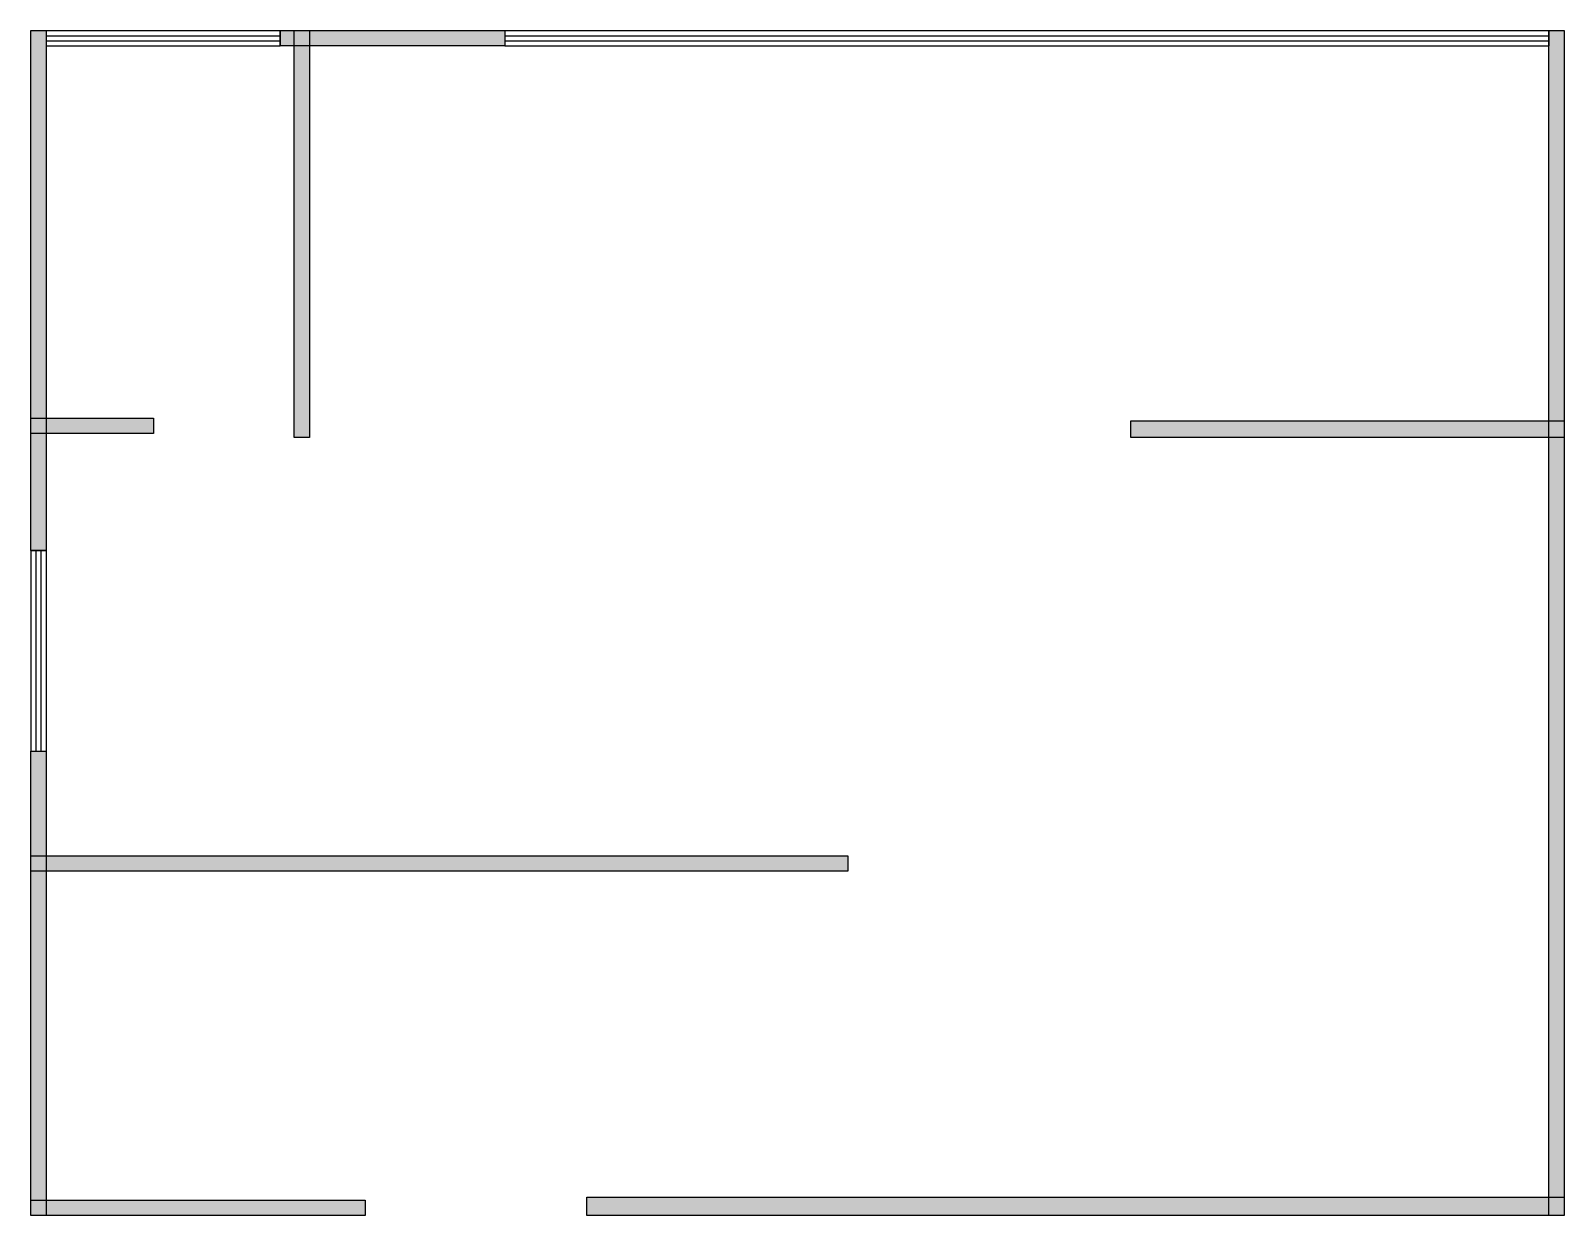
# Model space of a CAD drawing. Header units: millimetres. Extents: x 0 to 9680, y 0 to 7480.
import ezdxf

# ---------------------------------------------------------------- set-up
doc = ezdxf.new("R2010")
doc.units = ezdxf.units.MM
doc.layers.add('WALL', color=7, linetype='Continuous')
doc.layers.add('WINDOW', color=5, linetype='Continuous')

msp = doc.modelspace()

# ---------------------------------------------------------------- hatches: boundary and pattern name
at = {"layer": 'WALL'}
h = msp.add_hatch(color=256, dxfattribs=at)
h.dxf.hatch_style = 1
h.paths.add_polyline_path([(0, 7480), (96.8, 7480), (96.8, 4197.6), (0, 4197.6)])
h = msp.add_hatch(color=256, dxfattribs=at)
h.dxf.hatch_style = 1
h.paths.add_polyline_path([(1575.2, 7480), (2992, 7480), (2992, 7383.2), (1575.2, 7383.2)])
h = msp.add_hatch(color=256, dxfattribs=at)
h.dxf.hatch_style = 1
h.paths.add_polyline_path([(1663.2, 7480), (1760, 7480), (1760, 4910.4), (1663.2, 4910.4)])
h = msp.add_hatch(color=256, dxfattribs=at)
h.dxf.hatch_style = 1
h.paths.add_polyline_path([(9583.2, 7480), (9680, 7480), (9680, 0), (9583.2, 0)])
h = msp.add_hatch(color=256, dxfattribs=at)
h.dxf.hatch_style = 1
h.paths.add_polyline_path([(0, 5033.6), (774.4, 5033.6), (774.4, 4936.8), (0, 4936.8)])
h = msp.add_hatch(color=256, dxfattribs=at)
h.dxf.hatch_style = 1
h.paths.add_polyline_path([(6943.2, 5016), (9680, 5016), (9680, 4910.4), (6943.2, 4910.4)])
h = msp.add_hatch(color=256, dxfattribs=at)
h.dxf.hatch_style = 1
h.paths.add_polyline_path([(0, 2930.4), (96.8, 2930.4), (96.8, 0), (0, 0)])
h = msp.add_hatch(color=256, dxfattribs=at)
h.dxf.hatch_style = 1
h.paths.add_polyline_path([(0, 2270.4), (5156.8, 2270.4), (5156.8, 2173.6), (0, 2173.6)])
h = msp.add_hatch(color=256, dxfattribs=at)
h.dxf.hatch_style = 1
h.paths.add_polyline_path([(0, 96.8), (2112, 96.8), (2112, 0), (0, 0)])
h = msp.add_hatch(color=256, dxfattribs=at)
h.dxf.hatch_style = 1
h.paths.add_polyline_path([(3511.2, 114.4), (9680, 114.4), (9680, 0), (3511.2, 0)])

# ---------------------------------------------------------------- linework, layer by layer
for points in [[(0, 7480), (96.8, 7480), (96.8, 4197.6), (0, 4197.6)], [(1575.2, 7480), (2992, 7480), (2992, 7383.2), (1575.2, 7383.2)], [(1663.2, 7480), (1760, 7480), (1760, 4910.4), (1663.2, 4910.4)], [(9583.2, 7480), (9680, 7480), (9680, 0), (9583.2, 0)], [(0, 5033.6), (774.4, 5033.6), (774.4, 4936.8), (0, 4936.8)], [(6943.2, 5016), (9680, 5016), (9680, 4910.4), (6943.2, 4910.4)], [(0, 2930.4), (96.8, 2930.4), (96.8, 0), (0, 0)], [(0, 2270.4), (5156.8, 2270.4), (5156.8, 2173.6), (0, 2173.6)], [(0, 96.8), (2112, 96.8), (2112, 0), (0, 0)], [(3511.2, 114.4), (9680, 114.4), (9680, 0), (3511.2, 0)]]:
    msp.add_lwpolyline(points, close=True, dxfattribs=at)
at = {"layer": 'WINDOW'}
for p, q in [((96.8, 7480), (1575.2, 7480)), ((96.8, 7480), (96.8, 7383.2)), ((1575.2, 7480), (1575.2, 7383.2)), ((2992, 7480), (9583.2, 7480)), ((2992, 7480), (2992, 7383.2)), ((9583.2, 7480), (9583.2, 7383.2)), ((96.8, 7447.7), (1575.2, 7447.7)), ((96.8, 7415.5), (1575.2, 7415.5)), ((96.8, 7383.2), (1575.2, 7383.2)), ((2992, 7447.7), (9583.2, 7447.7)), ((2992, 7415.5), (9583.2, 7415.5)), ((2992, 7383.2), (9583.2, 7383.2)), ((0, 4197.6), (0, 2930.4)), ((0, 4197.6), (96.8, 4197.6)), ((32.3, 4197.6), (32.3, 2930.4)), ((64.5, 4197.6), (64.5, 2930.4)), ((96.8, 4197.6), (96.8, 2930.4)), ((0, 2930.4), (96.8, 2930.4))]:
    msp.add_line(p, q, dxfattribs=at)

doc.saveas('drawing.dxf')
